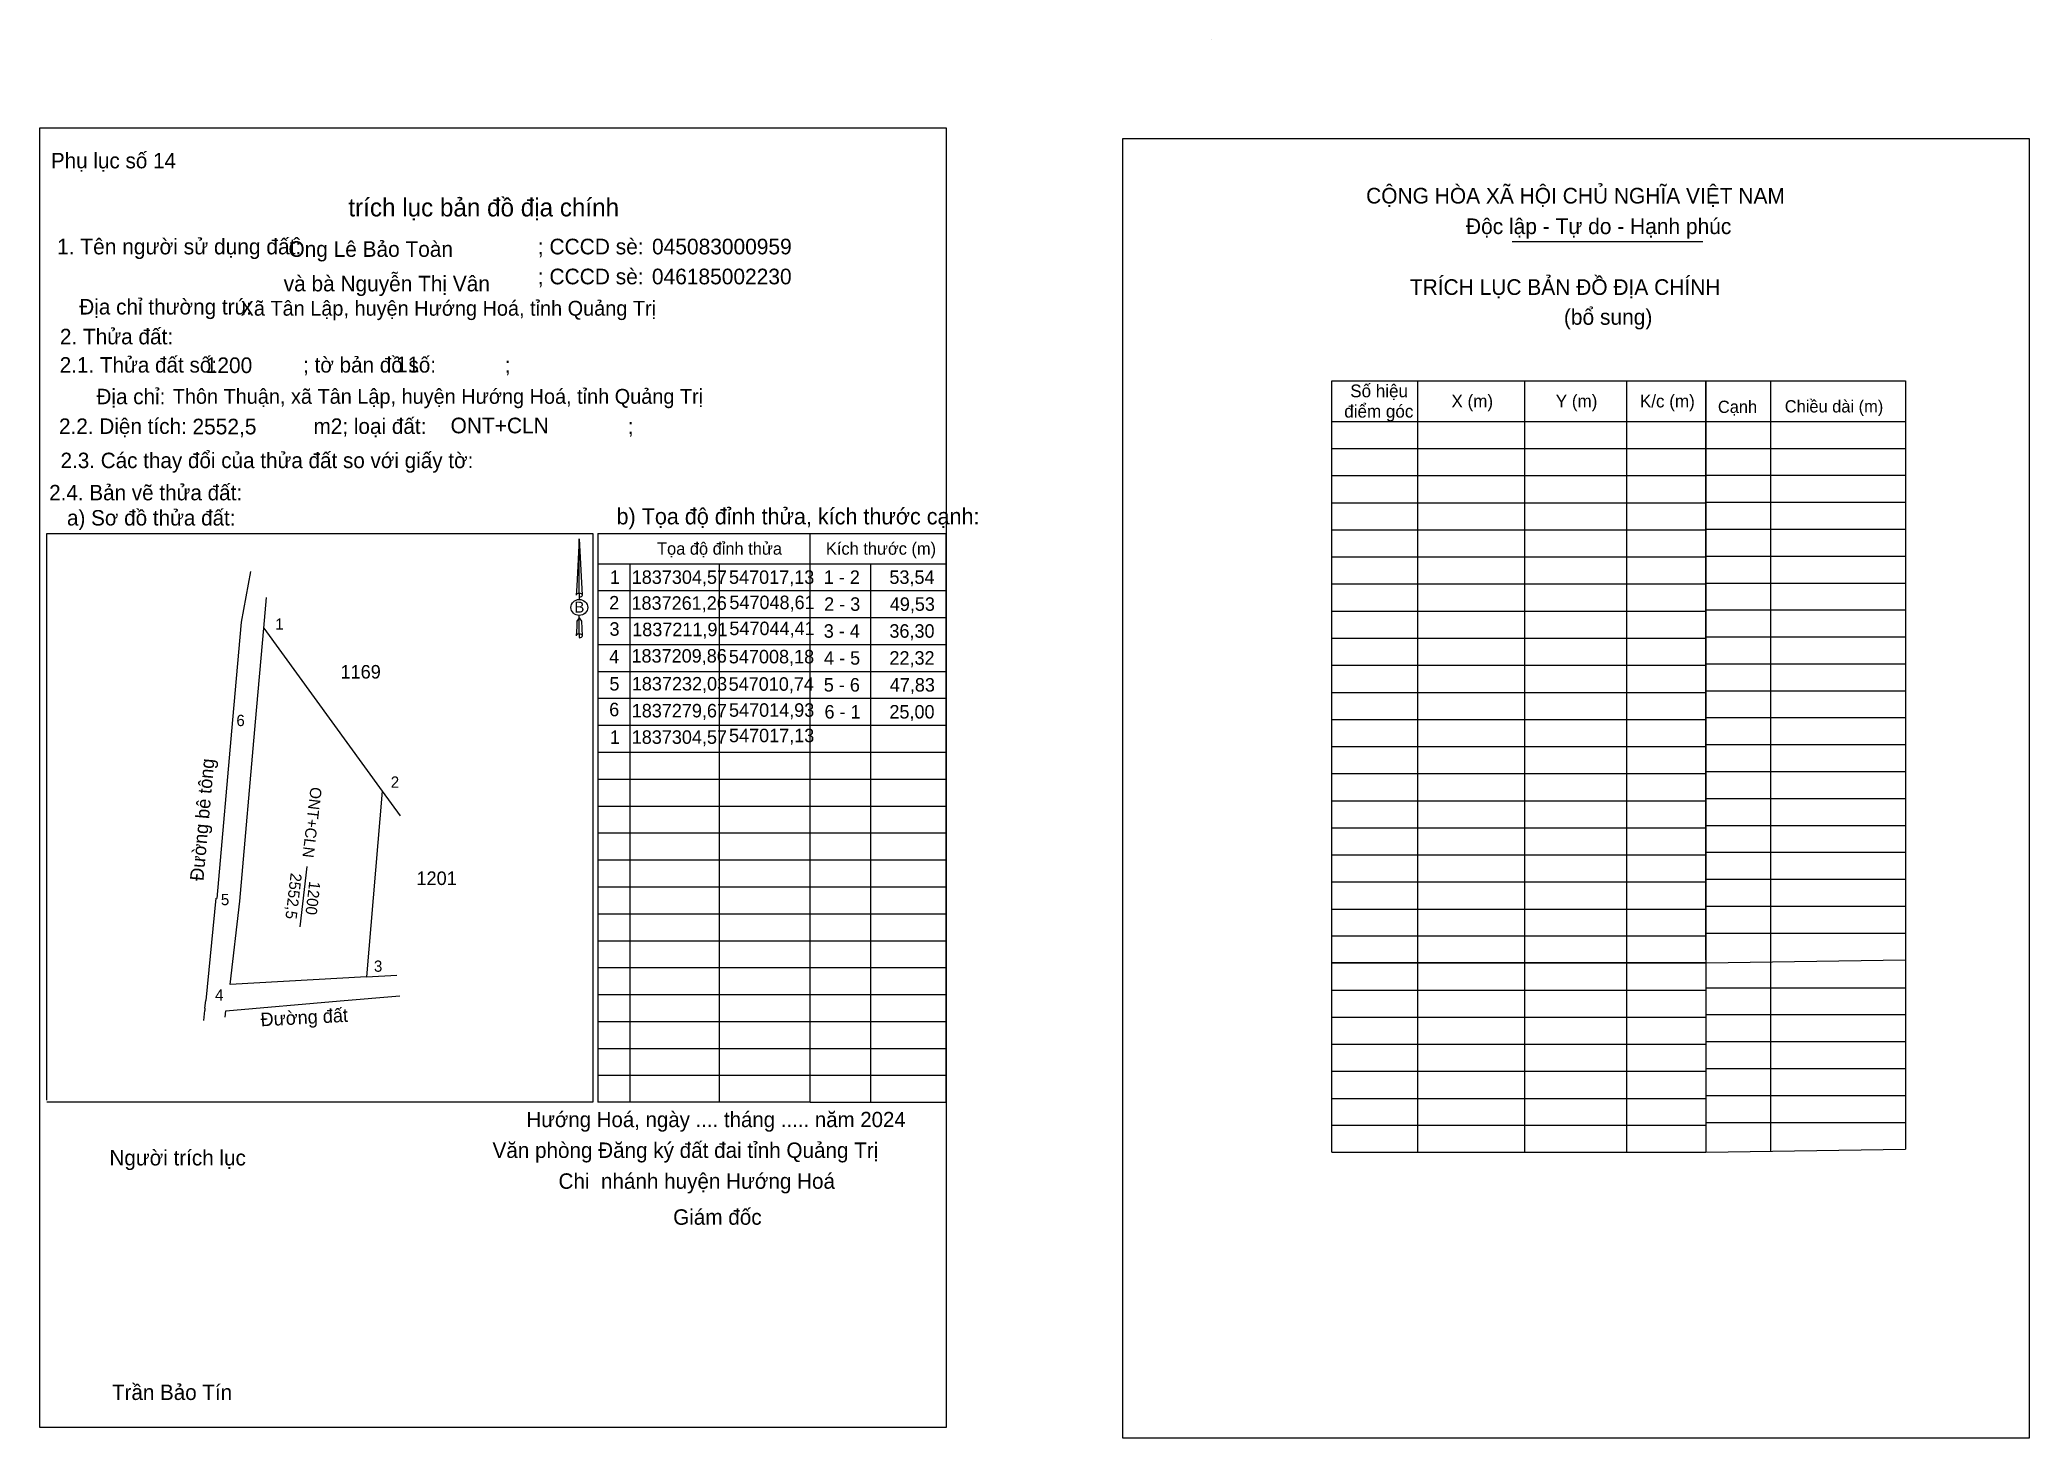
# Model space of a CAD drawing. Extents: x 546958 to 547486, y 1837089 to 1837461.
import ezdxf

# ---------------------------------------------------------------- set-up
doc = ezdxf.new("R2010")
doc.units = 0
for name, color, linetype in [('Level 1', 7, 'Continuous'), ('Level 10', 7, 'Continuous'), ('Level 13', 7, 'Continuous'), ('Level 23', 7, 'Continuous'), ('Level 27', 7, 'Continuous'), ('Level 3', 7, 'Continuous'), ('Level 36', 7, 'Continuous'), ('Level 40', 7, 'Continuous'), ('Level 42', 7, 'Continuous'), ('Level 52', 7, 'Continuous'), ('Level 53', 7, 'Continuous'), ('Level 6', 7, 'Continuous'), ('Level 63', 7, 'Continuous'), ('Level 9', 7, 'Continuous')]:
    doc.layers.add(name, color=color, linetype=linetype)

msp = doc.modelspace()

# ---------------------------------------------------------------- linework, layer by layer
at = {"layer": 'Level 1'}
for p, q in [((547268.98, 1837460.9), (547268.98, 1837460.9)), ((547348.84, 1837407.34), (547399.46, 1837407.34)), ((547417.42, 1837370.31), (547417.42, 1837165.55)), ((547400.25, 1837359.48), (547453.31, 1837359.48)), ((547400.25, 1837352.33), (547453.31, 1837352.33)), ((547400.25, 1837345.17), (547453.31, 1837345.17)), ((547400.25, 1837338.02), (547453.31, 1837338.02)), ((547162.27, 1837178.58), (547162.27, 1837329.68)), ((547162.27, 1837329.68), (547198.33, 1837329.68)), ((547198.33, 1837329.68), (547198.33, 1837178.58)), ((547400.25, 1837330.86), (547453.31, 1837330.86)), ((547106.11, 1837321.69), (547198.33, 1837321.69)), ((547178.3, 1837321.69), (547178.3, 1837178.58)), ((547400.25, 1837323.71), (547453.31, 1837323.71)), ((547400.25, 1837316.55), (547453.31, 1837316.55)), ((547105.92, 1837314.53), (547198.33, 1837314.53)), ((547105.92, 1837307.38), (547198.33, 1837307.38)), ((547400.25, 1837309.4), (547453.31, 1837309.4)), ((547105.92, 1837300.22), (547198.33, 1837300.22)), ((547400.25, 1837302.24), (547453.31, 1837302.24)), ((547400.25, 1837295.08), (547453.31, 1837295.08)), ((547105.92, 1837293.07), (547198.33, 1837293.07)), ((547105.92, 1837285.91), (547198.33, 1837285.91)), ((547400.25, 1837287.93), (547453.31, 1837287.93)), ((547105.92, 1837278.76), (547198.33, 1837278.76)), ((547400.25, 1837280.77), (547453.31, 1837280.77)), ((547400.25, 1837273.62), (547453.31, 1837273.62)), ((547105.92, 1837271.6), (547198.33, 1837271.6)), ((547105.92, 1837264.45), (547198.33, 1837264.45)), ((547400.25, 1837266.46), (547453.31, 1837266.46)), ((547105.92, 1837257.29), (547198.33, 1837257.29)), ((547400.25, 1837259.31), (547453.31, 1837259.31)), ((547400.25, 1837252.15), (547453.31, 1837252.15)), ((547105.92, 1837250.13), (547198.33, 1837250.13)), ((547105.92, 1837242.98), (547198.33, 1837242.98)), ((547400.25, 1837245), (547453.31, 1837245)), ((547400.25, 1837237.84), (547453.31, 1837237.84)), ((547105.92, 1837235.82), (547198.33, 1837235.82)), ((547105.92, 1837228.67), (547198.33, 1837228.67)), ((547400.25, 1837230.69), (547453.31, 1837230.69)), ((547105.92, 1837221.51), (547198.33, 1837221.51)), ((547400.25, 1837223.53), (547453.31, 1837223.53)), ((547400.25, 1837215.6), (547453.31, 1837216.38)), ((547105.92, 1837214.36), (547198.33, 1837214.36)), ((547105.92, 1837207.2), (547198.33, 1837207.2)), ((547400.25, 1837209), (547453.31, 1837209)), ((547105.92, 1837200.05), (547198.33, 1837200.05)), ((547400.25, 1837201.85), (547453.31, 1837201.85)), ((547400.25, 1837194.69), (547453.31, 1837194.69)), ((547105.92, 1837192.89), (547198.33, 1837192.89)), ((547105.92, 1837185.74), (547198.33, 1837185.74)), ((547400.25, 1837187.54), (547453.31, 1837187.54)), ((547162.27, 1837178.58), (547198.33, 1837178.58)), ((547400.25, 1837180.38), (547453.31, 1837180.38)), ((547400.25, 1837173.23), (547453.31, 1837173.23)), ((547400.25, 1837165.29), (547453.31, 1837166.07))]:
    msp.add_line(p, q, dxfattribs=at)
msp.add_lwpolyline([(547400.25, 1837216.38), (547400.25, 1837370.31), (547453.31, 1837370.31), (547453.31, 1837166.07)], dxfattribs=at)
at = {"layer": 'Level 10'}
for p, q in [((547007.04, 1837202.84), (547037.42, 1837205.49)), ((547037.42, 1837205.49), (547053.26, 1837206.87)), ((547001.52, 1837203.62), (547001.49, 1837203)), ((547006.9, 1837201.15), (547007.04, 1837202.84))]:
    msp.add_line(p, q, dxfattribs=at)
msp.add_lwpolyline([(547008.18, 1837209.86), (547010.74, 1837232.03), (547014.93, 1837279.67), (547017.13, 1837304.57), (547048.61, 1837261.26), (547044.41, 1837211.91)], close=True, dxfattribs=at)
at = {"layer": 'Level 13'}
for points in [[(546957.64, 1837437.54), (547198.47, 1837437.54), (547198.47, 1837092.16), (546957.64, 1837092.16)], [(547245.35, 1837434.68), (547486.17, 1837434.68), (547486.17, 1837089.3), (547245.35, 1837089.3)]]:
    msp.add_lwpolyline(points, close=True, dxfattribs=at)
at = {"layer": 'Level 23'}
msp.add_line((547004.44, 1837232.77), (547001.72, 1837205.62), dxfattribs=at)
for points in [[(547008.95, 1837280.17), (547011.25, 1837306.12), (547013.69, 1837319.58)], [(547004.78, 1837232.72), (547008.95, 1837280.17)], [(547001.52, 1837203.62), (547001.72, 1837205.62)], [(547001.24, 1837200.28), (547001.49, 1837203)]]:
    msp.add_lwpolyline(points, dxfattribs=at)
at = {"layer": 'Level 27'}
for p, q in [((547017.13, 1837304.57), (547017.85, 1837312.66)), ((547048.61, 1837261.26), (547053.38, 1837254.69)), ((547044.41, 1837211.91), (547052.52, 1837212.37))]:
    msp.add_line(p, q, dxfattribs=at)
at = {"layer": 'Level 3'}
for p, q in [((547268.98, 1837460.9), (547268.98, 1837460.9)), ((546959.49, 1837329.68), (547104.57, 1837329.68)), ((546959.49, 1837179.12), (546959.49, 1837329.68)), ((547104.57, 1837329.68), (547104.57, 1837178.58)), ((547105.92, 1837329.68), (547105.92, 1837178.58)), ((547105.92, 1837329.68), (547162.27, 1837329.68)), ((547114.43, 1837321.69), (547114.43, 1837178.58)), ((547138.12, 1837321.69), (547138.12, 1837178.58)), ((547104.57, 1837178.58), (546959.49, 1837178.58)), ((547162.27, 1837178.58), (547105.92, 1837178.58))]:
    msp.add_line(p, q, dxfattribs=at)
at = {"layer": 'Level 40'}
for p, q in [((547100.97, 1837328.28), (547100.28, 1837315.68)), ((547100.97, 1837328.28), (547101.72, 1837313.34)), ((547100.97, 1837328.28), (547101.72, 1837313.34)), ((547100.97, 1837313.84), (547100.97, 1837328.28)), ((547100.97, 1837328.28), (547101.72, 1837313.34)), ((547100.28, 1837315.68), (547100.12, 1837313.34)), ((547100.97, 1837313.84), (547100.97, 1837313.29)), ((547100.97, 1837313.29), (547100.97, 1837312.86)), ((547100.97, 1837312.86), (547100.97, 1837312.29)), ((547100.97, 1837312.86), (547100.97, 1837312.29)), ((547100.97, 1837312.86), (547100.97, 1837312.29)), ((547101.72, 1837313.34), (547101.72, 1837313.34)), ((547100.28, 1837304.91), (547100.12, 1837302.55)), ((547100.33, 1837306.42), (547100.28, 1837304.91)), ((547100.97, 1837307.27), (547100.33, 1837306.42)), ((547100.97, 1837307.27), (547100.97, 1837307.93)), ((547100.97, 1837307.27), (547100.97, 1837307.93)), ((547100.97, 1837307.27), (547100.97, 1837307.93)), ((547100.97, 1837307.27), (547101.56, 1837306.42)), ((547100.97, 1837307.27), (547101.56, 1837306.42)), ((547100.97, 1837307.27), (547101.56, 1837306.42)), ((547100.97, 1837303.05), (547100.97, 1837307.27)), ((547101.56, 1837306.42), (547101.72, 1837302.55)), ((547101.56, 1837306.42), (547101.72, 1837302.55)), ((547101.56, 1837306.42), (547101.72, 1837302.55)), ((547100.97, 1837303.05), (547100.97, 1837302.45)), ((547100.97, 1837302.45), (547100.97, 1837302.04)), ((547101.72, 1837302.55), (547101.72, 1837302.55))]:
    msp.add_line(p, q, dxfattribs=at)
msp.add_ellipse((547100.97, 1837310.06), major_axis=(2.22, 0), ratio=0.952727, dxfattribs=at)
for centre, start_param, end_param in [((547100.97, 1837313.32), 1.570796, 3.074452), ((547100.97, 1837313.32), 0.067141, 1.570796), ((547100.97, 1837313.32), 4.712389, 6.283185), ((547100.97, 1837302.51), 2.491069, 3.074278), ((547100.97, 1837302.51), 1.570796, 2.491069), ((547100.97, 1837302.51), 0.067141, 1.570796), ((547100.97, 1837302.51), 4.712389, 6.283185)]:
    msp.add_ellipse(centre, major_axis=(0.815, 0), ratio=0.614131, start_param=start_param, end_param=end_param, dxfattribs=at)
at = {"layer": 'Level 53'}
for p, q in [((546957.63, 1837437.54), (546957.63, 1837437.54)), ((547198.46, 1837092.16), (547198.46, 1837092.16))]:
    msp.add_line(p, q, dxfattribs=at)
at = {"layer": 'Level 63'}
for p, q in [((547300.93, 1837370.31), (547400.25, 1837370.31)), ((547300.93, 1837165.29), (547300.93, 1837370.31)), ((547323.67, 1837370.31), (547323.67, 1837165.29)), ((547352.08, 1837370.31), (547352.08, 1837165.29)), ((547379.14, 1837370.31), (547379.14, 1837165.29)), ((547400.25, 1837370.31), (547400.25, 1837165.29)), ((547300.93, 1837359.48), (547400.25, 1837359.48)), ((547300.93, 1837352.28), (547400.25, 1837352.28)), ((547300.93, 1837345.08), (547400.25, 1837345.08)), ((547300.93, 1837337.89), (547400.25, 1837337.89)), ((547300.93, 1837330.69), (547400.25, 1837330.69)), ((547300.93, 1837323.49), (547400.25, 1837323.49)), ((547300.93, 1837316.29), (547400.25, 1837316.29)), ((547300.93, 1837309.09), (547400.25, 1837309.09)), ((547300.93, 1837301.9), (547400.25, 1837301.9)), ((547300.93, 1837294.7), (547400.25, 1837294.7)), ((547300.93, 1837287.5), (547400.25, 1837287.5)), ((547300.93, 1837280.3), (547400.25, 1837280.3)), ((547300.93, 1837273.1), (547400.25, 1837273.1)), ((547300.93, 1837265.91), (547400.25, 1837265.91)), ((547300.93, 1837258.71), (547400.25, 1837258.71)), ((547300.93, 1837251.51), (547400.25, 1837251.51)), ((547300.93, 1837244.31), (547400.25, 1837244.31)), ((547300.93, 1837237.11), (547400.25, 1837237.11)), ((547300.93, 1837229.91), (547400.25, 1837229.91)), ((547300.93, 1837222.76), (547400.25, 1837222.76)), ((547300.93, 1837215.6), (547400.25, 1837215.6)), ((547400.25, 1837215.6), (547300.93, 1837215.6)), ((547300.93, 1837208.4), (547400.25, 1837208.4)), ((547300.93, 1837201.2), (547400.25, 1837201.2)), ((547300.93, 1837194), (547400.25, 1837194)), ((547300.93, 1837186.81), (547400.25, 1837186.81)), ((547300.93, 1837179.61), (547400.25, 1837179.61)), ((547300.93, 1837172.45), (547400.25, 1837172.45)), ((547300.93, 1837165.29), (547400.25, 1837165.29))]:
    msp.add_line(p, q, dxfattribs=at)
at = {"layer": 'Level 9'}
msp.add_line((547028.6, 1837241.21), (547026.71, 1837225.22), dxfattribs=at)

# ---------------------------------------------------------------- texts
at = {"layer": 'Level 1'}
for s, height, p in [('Phụ lục số 14', 4.1025, (546960.58, 1837426.74)), ('CỘNG HÒA XÃ HỘI CHỦ NGHĨA VIỆT NAM', 4.1597, (547310, 1837417.39)), ('Độc lập - Tự do - Hạnh phúc', 4.1597, (547336.53, 1837409.27)), ('1. Tên người sử dụng đất:', 4.1585, (546962.22, 1837403.88)), ('Ông Lê Bảo Toàn', 4.1403, (547023.7, 1837403.22)), ('; CCCD sè:', 4.158, (547089.95, 1837403.88)), ('045083000959', 4.1585, (547120.29, 1837403.88)), ('; CCCD sè:', 4.158, (547089.95, 1837395.92)), ('046185002230', 4.1585, (547120.26, 1837395.92)), ('và bà Nguyễn Thị Vân', 4.1403, (547022.44, 1837394.04)), ('TRÍCH LỤC BẢN ĐỒ ĐỊA CHÍNH', 4.1597, (547321.62, 1837393.11)), ('Địa chỉ thường trú:', 4.1168, (546968.12, 1837387.9)), ('(bổ sung)', 4.16, (547362.55, 1837385.17)), ('2. Thửa đất:', 4.1257, (546962.98, 1837379.97)), ('2.1. Thửa đất số:               ; tờ bản đồ số:            ;', 4.1025, (546962.93, 1837372.47)), ('Địa chỉ:', 4.102, (546972.7, 1837364.06)), ('Cạnh', 3.258, (547403.47, 1837361.75)), ('Chiều dài (m)', 3.2583, (547421.24, 1837361.87)), ('2.2. Diện tích:                      m2; loại đất:                                   ;', 4.1168, (546962.74, 1837356.17)), ('2.3. Các thay đổi của thửa đất so với giấy tờ:', 4.1025, (546963.15, 1837347.08)), ('2.4. Bản vẽ thửa đất: ', 4.1025, (546960.12, 1837338.52)), ('a) Sơ đồ thửa đất: ', 4.1025, (546964.86, 1837331.83)), ('Tọa độ đỉnh thửa', 3.2583, (547121.62, 1837324.07)), ('Kích thước (m)', 3.2583, (547166.49, 1837324.07)), ('Hướng Hoá, ngày .... tháng ..... năm 2024', 4.0603, (547086.93, 1837171.96)), ('Văn phòng Đăng ký đất đai tỉnh Quảng Trị', 4.1025, (547077.92, 1837163.78)), ('Người trích lục', 4.1025, (546976.14, 1837161.78)), (' Chi  nhánh huyện Hướng Hoá', 4.1025, (547093.92, 1837155.58)), (' Giám đốc', 4.109, (547124.37, 1837146.02)), ('Trần Bảo Tín', 4.0854, (546976.83, 1837099.46))]:
    msp.add_text(s, height=height, dxfattribs=at).set_placement(p)
at = {"layer": 'Level 10'}
msp.add_text('b) Tọa độ đỉnh thửa, kích thước cạnh:', height=4.2827, dxfattribs=at).set_placement((547110.86, 1837332.13))
at = {"layer": 'Level 13'}
for s, p in [('ONT+CLN', (547029.59, 1837262.45)), ('2552,5', (547024.3, 1837239.6)), ('1200', (547029.24, 1837237.41))]:
    msp.add_text(s, height=3, rotation=263.2842, dxfattribs=at).set_placement(p)
at = {"layer": 'Level 36'}
for s, p in [('1169', (547037.52, 1837291.16)), ('1201', (547057.7, 1837236.3))]:
    msp.add_text(s, height=3.6, dxfattribs=at).set_placement(p)
at = {"layer": 'Level 40'}
msp.add_text('B', height=2.91, dxfattribs=at).set_placement((547099.71, 1837308.69))
at = {"layer": 'Level 42'}
msp.add_text(' trích lục bản đồ địa chính', height=4.8131, dxfattribs=at).set_placement((547037.83, 1837413.96))
at = {"layer": 'Level 52'}
for s, height, p in [('1', 3.58, (547109.1, 1837316.32)), ('1837304,57', 3.584, (547114.89, 1837316.32)), ('547017,13', 3.584, (547140.74, 1837316.32)), ('1 - 2', 3.584, (547165.92, 1837316.32)), ('53,54', 3.584, (547183.35, 1837316.32)), ('2', 3.58, (547108.91, 1837309.52)), ('1837261,26', 3.584, (547114.83, 1837309.44)), ('547048,61', 3.584, (547140.84, 1837309.61)), ('2 - 3', 3.584, (547166.01, 1837309.16)), ('49,53', 3.584, (547183.45, 1837309.16)), ('3', 3.58, (547108.99, 1837302.54)), ('1837211,91', 3.584, (547115.02, 1837302.42)), ('547044,41', 3.584, (547140.84, 1837302.7)), ('3 - 4', 3.584, (547165.91, 1837302.01)), ('36,30', 3.584, (547183.35, 1837302.01)), ('4', 3.58, (547108.9, 1837295.19)), ('1837209,86', 3.584, (547114.83, 1837295.4)), ('547008,18', 3.584, (547140.7, 1837295.2)), ('4 - 5', 3.584, (547165.98, 1837294.85)), ('22,32', 3.584, (547183.36, 1837294.85)), ('5', 3.58, (547108.97, 1837287.98)), ('1837232,03', 3.584, (547114.92, 1837287.99)), ('547010,74', 3.584, (547140.64, 1837287.92)), ('5 - 6', 3.584, (547165.92, 1837287.7)), ('47,83', 3.584, (547183.45, 1837287.7)), ('6', 3.58, (547108.91, 1837281.15)), ('1837279,67', 3.584, (547114.89, 1837280.84)), ('547014,93', 3.584, (547140.74, 1837281.01)), ('6 - 1', 3.584, (547166.11, 1837280.54)), ('25,00', 3.584, (547183.35, 1837280.54)), ('1', 3.58, (547109.1, 1837273.8)), ('1837304,57', 3.584, (547114.89, 1837273.82)), ('547017,13', 3.584, (547140.74, 1837274.25))]:
    msp.add_text(s, height=height, dxfattribs=at).set_placement(p)
at = {"layer": 'Level 6'}
for s, height, p in [('Xã Tân Lập, huyện Hướng Hoá, tỉnh Quảng Trị', 3.9506, (547010.99, 1837387.58)), ('1200', 4.158, (547001.71, 1837372.34)), ('11', 4.158, (547052.25, 1837372.56)), ('Thôn Thuận, xã Tân Lập, huyện Hướng Hoá, tỉnh Quảng Trị', 3.9506, (546992.95, 1837364.17)), ('2552,5', 4.158, (546998.19, 1837356.05)), ('ONT+CLN', 4.158, (547066.76, 1837356.33)), ('.', 3.36, (547056.14, 1837347.21))]:
    msp.add_text(s, height=height, dxfattribs=at).set_placement(p)
at = {"layer": 'Level 63'}
for s, p in [('Số hiệu', (547305.79, 1837365.91)), ('điểm góc', (547304.2, 1837360.5)), ('X (m)', (547332.68, 1837363.2)), ('Y (m)', (547360.39, 1837363.2)), ('K/c (m)', (547382.75, 1837363.2))]:
    msp.add_text(s, height=3.383, dxfattribs=at).set_placement(p)
at = {"layer": 'Level 9'}
for s, p in [('1', (547020.21, 1837304.15)), ('6', (547009.86, 1837278.53)), ('2', (547050.88, 1837262.15)), ('5', (547005.74, 1837230.94)), ('3', (547046.4, 1837213.24)), ('4', (547004.19, 1837205.57))]:
    msp.add_text(s, height=3, dxfattribs=at).set_placement(p)
for s, rotation, p in [('Đường bê tông', 84.7965, (547001.09, 1837237.28)), ('Đường đất', 2.9847, (547016.37, 1837198.75))]:
    msp.add_text(s, height=3.6, rotation=rotation, dxfattribs=at).set_placement(p)

doc.saveas('drawing.dxf')
